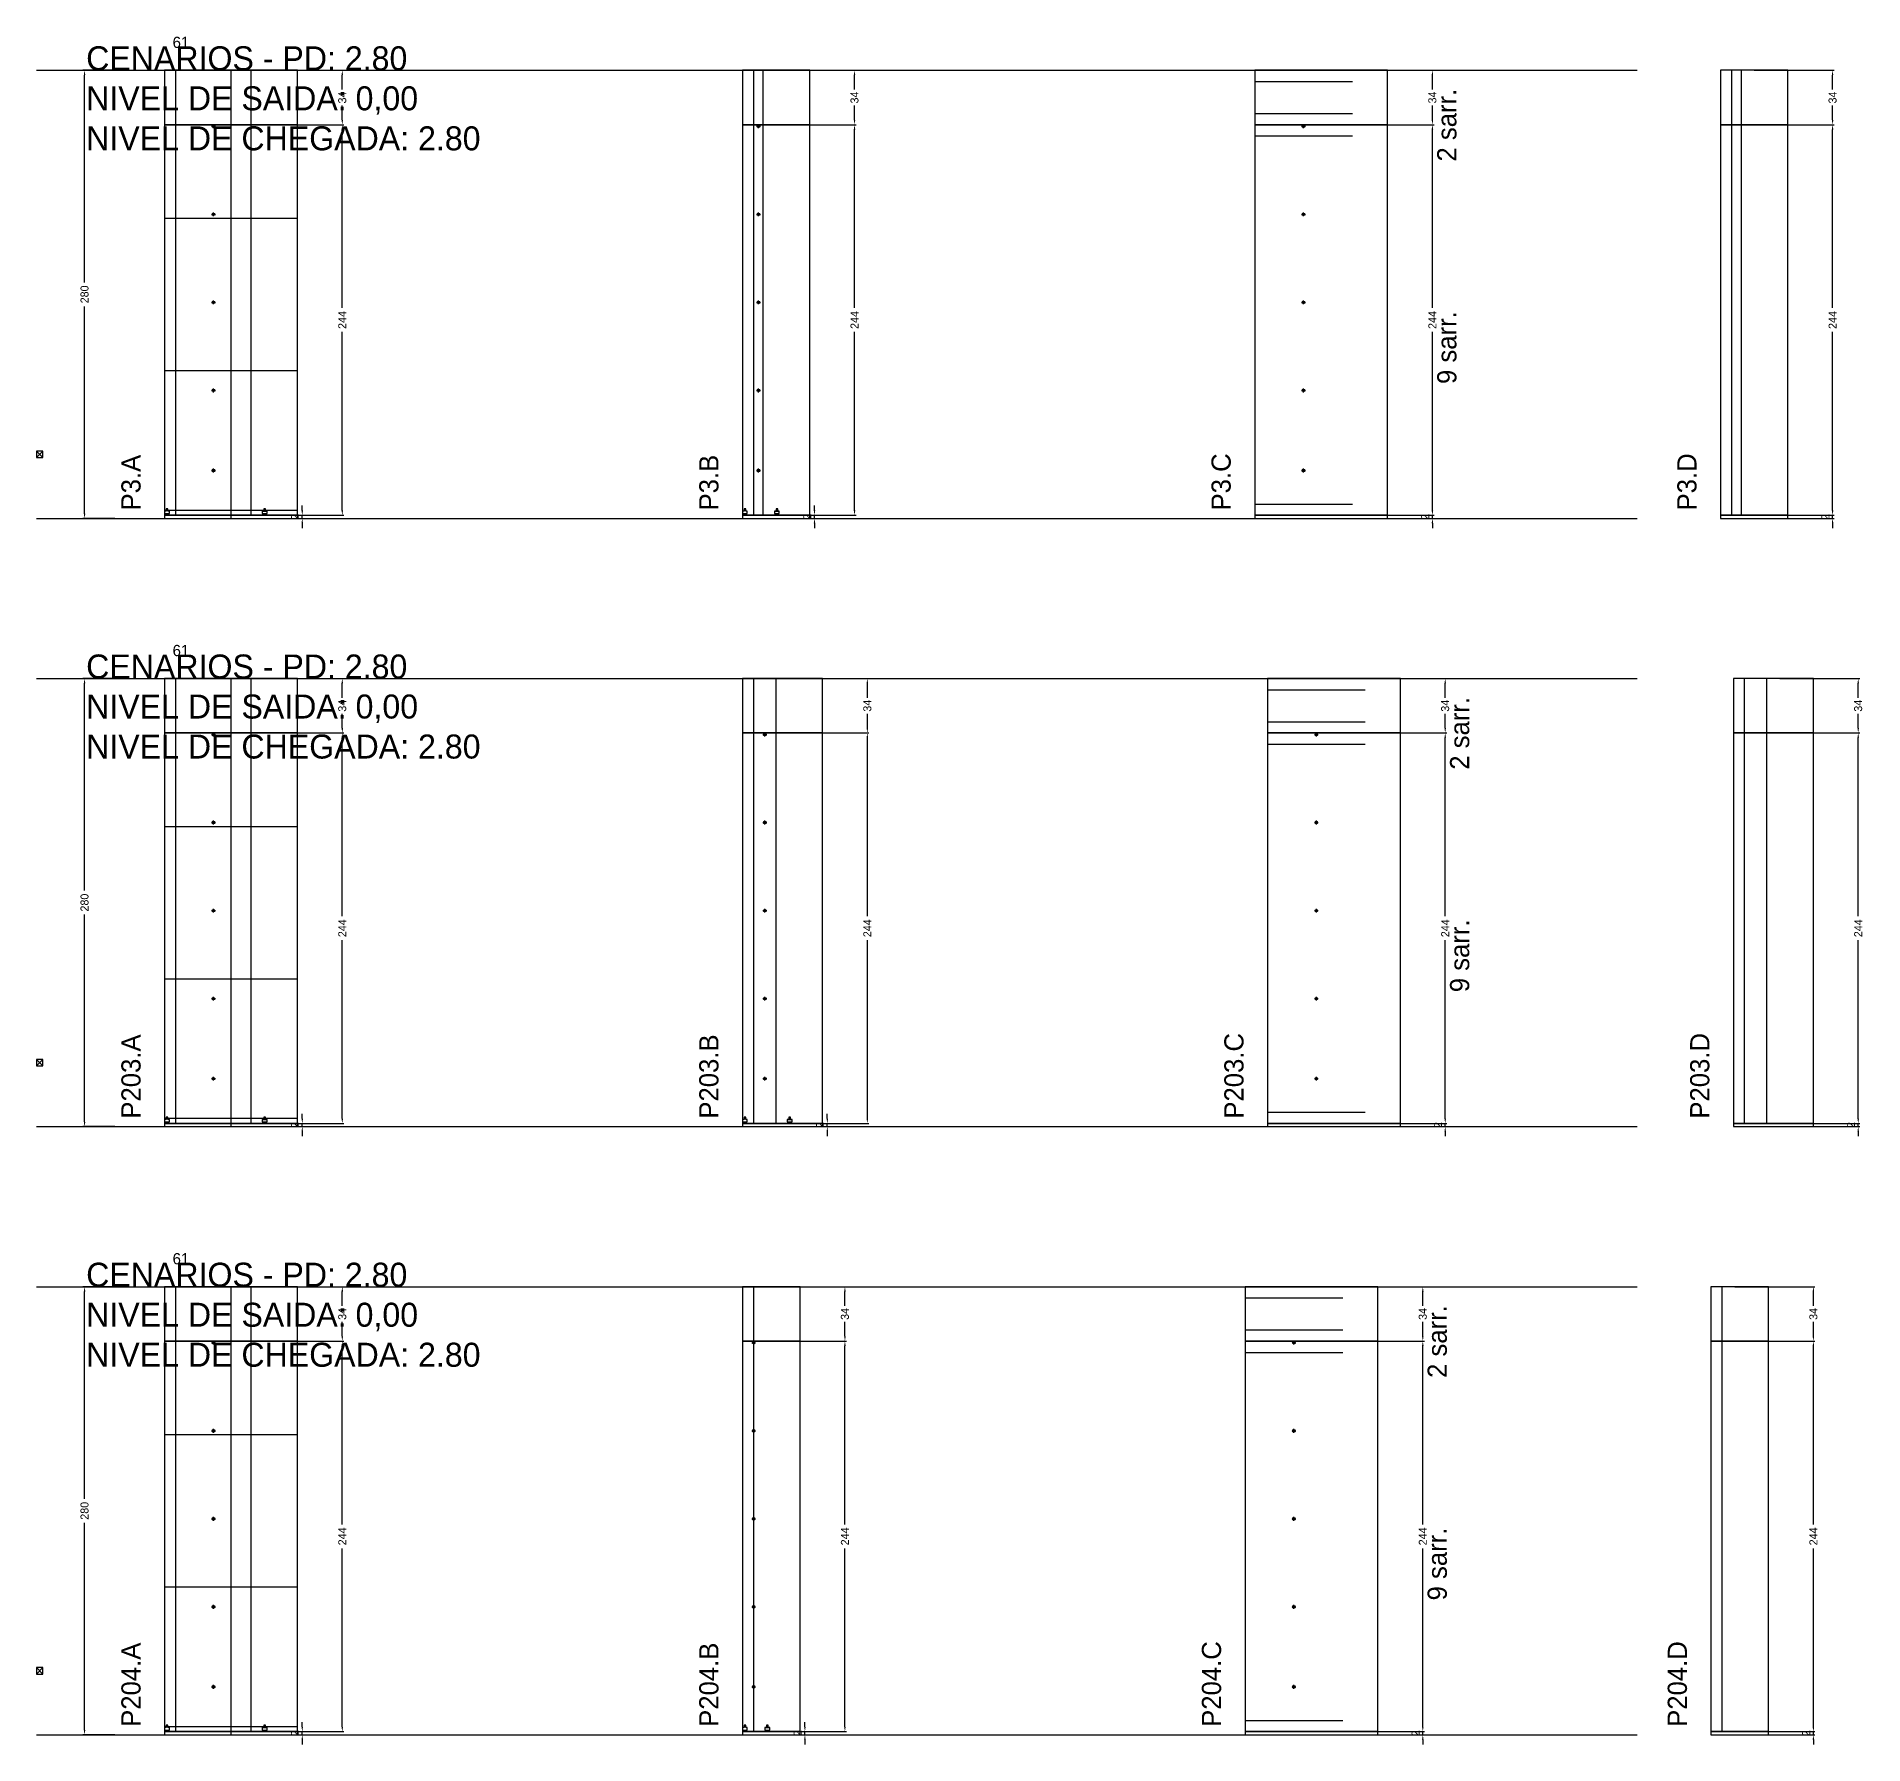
# Model space of a CAD drawing. Header units: centimetres. Extents: x -8500 to 4127, y -3806 to 295.
# Drawn here: x -7000 to -5859, y -1906 to -839 of the extents above; entities that cross this region are included whole.
import ezdxf

# ---------------------------------------------------------------- set-up
doc = ezdxf.new("R2010")
doc.units = ezdxf.units.CM
doc.linetypes.add('DASHED', pattern=[2, -2])
for name, color, linetype in [('COTA', 241, 'Continuous'), ('COTAS FURACAO', 16, 'Continuous'), ('Madeira', 30, 'Continuous'), ('NOMENCLATURA', 7, 'Continuous'), ('Nível', 160, 'Continuous'), ('Painéis', 200, 'Continuous'), ('Perfil Metálico', 150, 'Continuous'), ('SARR_2.2x7', 40, 'Continuous'), ('SARRAFO DE PRESSAO', 200, 'Continuous'), ('texto', 7, 'Continuous')]:
    doc.layers.add(name, color=color, linetype=linetype)
doc.dimstyles.new('PAINEL-NOVA', dxfattribs={"dimtxt": 5, "dimasz": 3, "dimexe": 1, "dimexo": 1, "dimgap": 1, "dimtad": 1, "dimcen": 2.5, "dimazin": 3, "dimtfac": 1, "dimtmove": 0, "dimatfit": 3})

# ---------------------------------------------------------------- blocks, each defined once
blk = doc.blocks.new('_CLOSEDFILLED')
at = {"color": 0, "linetype": 'BYBLOCK'}
blk.add_solid([(-1, 0.16), (0, 0), (-1, -0.16)], dxfattribs=at)
blk = doc.blocks.new('*D53')
for p, q in [((-6951, -860), (-6971, -860)), ((-6970, -992.5), (-6970, -863)), ((-6970, -1137), (-6970, -1007.5)), ((-6951, -1140), (-6971, -1140))]:
    blk.add_line(p, q)
at = {"layer": 'Defpoints'}
for p in [(-6950, -860), (-6970, -1140), (-6950, -1140)]:
    blk.add_point(p, dxfattribs=at)
at = {"layer": 'COTA', "xscale": 3, "yscale": 3}
for p, rotation in [((-6970, -860), 90), ((-6970, -1140), 270)]:
    blk.add_blockref('_CLOSEDFILLED', p, dxfattribs=dict(at, rotation=rotation))
at = {"layer": 'COTA', "insert": (-6970, -1000), "char_height": 5, "attachment_point": 5, "rotation": 90}
blk.add_mtext('280', dxfattribs=at)
blk = doc.blocks.new('MULDURA')
at = {"layer": 'Paineis'}
for p, q in [((0, 0), (4, 4)), ((4, 0), (0, 4))]:
    blk.add_line(p, q, dxfattribs=at)
blk.add_lwpolyline([(0, 0), (4, 0), (4, 4), (0, 4)], close=True, dxfattribs=at)
blk = doc.blocks.new('*D55')
for p, q in [((-6858, -894), (-6808, -894)), ((-6809, -1008.5), (-6809, -897)), ((-6809, -1135), (-6809, -1023.5)), ((-6858, -1138), (-6808, -1138))]:
    blk.add_line(p, q)
at = {"layer": 'Defpoints'}
for p in [(-6859, -894), (-6859, -1138), (-6809, -1138)]:
    blk.add_point(p, dxfattribs=at)
at = {"layer": 'COTA', "xscale": 3, "yscale": 3}
for p, rotation in [((-6809, -894), 90), ((-6809, -1138), 270)]:
    blk.add_blockref('_CLOSEDFILLED', p, dxfattribs=dict(at, rotation=rotation))
at = {"layer": 'COTA', "insert": (-6809, -1016), "char_height": 5, "attachment_point": 5, "rotation": 90}
blk.add_mtext('244', dxfattribs=at)
blk = doc.blocks.new('*D56')
for p, q in [((-6858, -860), (-6808, -860)), ((-6809, -872), (-6809, -863)), ((-6809, -891), (-6809, -882)), ((-6858, -894), (-6808, -894))]:
    blk.add_line(p, q)
at = {"layer": 'Defpoints'}
for p in [(-6859, -860), (-6859, -894), (-6809, -894)]:
    blk.add_point(p, dxfattribs=at)
at = {"layer": 'COTA', "xscale": 3, "yscale": 3}
for p, rotation in [((-6809, -860), 90), ((-6809, -894), 270)]:
    blk.add_blockref('_CLOSEDFILLED', p, dxfattribs=dict(at, rotation=rotation))
at = {"layer": 'COTA', "insert": (-6809, -877), "char_height": 5, "attachment_point": 5, "rotation": 90}
blk.add_mtext('34', dxfattribs=at)
blk = doc.blocks.new('SLIPTEE')
at = {"layer": 'Paineis'}
blk.add_lwpolyline([(0, 0), (3, 0), (3, 1.5), (2, 1.5), (2, 3), (1, 3), (1, 1.5), (0, 1.5)], close=True, dxfattribs=at)
blk = doc.blocks.new('SLIPTDD')
at = {"layer": 'Paineis'}
blk.add_line((0, 1.5), (3, 1.5), dxfattribs=at)
blk.add_lwpolyline([(0, 0), (3, 0), (3, 1.5), (2, 1.5), (2, 3), (1, 3), (1, 1.5), (0, 1.5)], close=True, dxfattribs=at)
blk = doc.blocks.new('furacao')
at = {"layer": 'COTAS FURACAO'}
for p, q in [((-1.2, 0), (1.2, 0)), ((0, -1.2), (0, 1.2))]:
    blk.add_line(p, q, dxfattribs=at)
blk.add_circle((0, 0), 0.8, dxfattribs=at)
blk = doc.blocks.new('*D58')
for p, q in [((-6538, -894), (-6488, -894)), ((-6489, -1008.5), (-6489, -897)), ((-6489, -1135), (-6489, -1023.5)), ((-6538, -1138), (-6488, -1138))]:
    blk.add_line(p, q)
at = {"layer": 'Defpoints'}
for p in [(-6539, -894), (-6539, -1138), (-6489, -1138)]:
    blk.add_point(p, dxfattribs=at)
at = {"layer": 'COTA', "xscale": 3, "yscale": 3}
for p, rotation in [((-6489, -894), 90), ((-6489, -1138), 270)]:
    blk.add_blockref('_CLOSEDFILLED', p, dxfattribs=dict(at, rotation=rotation))
at = {"layer": 'COTA', "insert": (-6489, -1016), "char_height": 5, "attachment_point": 5, "rotation": 90}
blk.add_mtext('244', dxfattribs=at)
blk = doc.blocks.new('*D59')
for p, q in [((-6538, -860), (-6488, -860)), ((-6489, -872), (-6489, -863)), ((-6489, -891), (-6489, -882)), ((-6538, -894), (-6488, -894))]:
    blk.add_line(p, q)
at = {"layer": 'Defpoints'}
for p in [(-6539, -860), (-6539, -894), (-6489, -894)]:
    blk.add_point(p, dxfattribs=at)
at = {"layer": 'COTA', "xscale": 3, "yscale": 3}
for p, rotation in [((-6489, -860), 90), ((-6489, -894), 270)]:
    blk.add_blockref('_CLOSEDFILLED', p, dxfattribs=dict(at, rotation=rotation))
at = {"layer": 'COTA', "insert": (-6489, -877), "char_height": 5, "attachment_point": 5, "rotation": 90}
blk.add_mtext('34', dxfattribs=at)
blk = doc.blocks.new('*D61')
for p, q in [((-6177, -894), (-6127, -894)), ((-6128, -1008.5), (-6128, -897)), ((-6128, -1135), (-6128, -1023.5)), ((-6177, -1138), (-6127, -1138))]:
    blk.add_line(p, q)
at = {"layer": 'Defpoints'}
for p in [(-6178, -894), (-6178, -1138), (-6128, -1138)]:
    blk.add_point(p, dxfattribs=at)
at = {"layer": 'COTA', "xscale": 3, "yscale": 3}
for p, rotation in [((-6128, -894), 90), ((-6128, -1138), 270)]:
    blk.add_blockref('_CLOSEDFILLED', p, dxfattribs=dict(at, rotation=rotation))
at = {"layer": 'COTA', "insert": (-6128, -1016), "char_height": 5, "attachment_point": 5, "rotation": 90}
blk.add_mtext('244', dxfattribs=at)
blk = doc.blocks.new('*D62')
for p, q in [((-6177, -860), (-6127, -860)), ((-6128, -872), (-6128, -863)), ((-6128, -891), (-6128, -882)), ((-6177, -894), (-6127, -894))]:
    blk.add_line(p, q)
at = {"layer": 'Defpoints'}
for p in [(-6178, -860), (-6178, -894), (-6128, -894)]:
    blk.add_point(p, dxfattribs=at)
at = {"layer": 'COTA', "xscale": 3, "yscale": 3}
for p, rotation in [((-6128, -860), 90), ((-6128, -894), 270)]:
    blk.add_blockref('_CLOSEDFILLED', p, dxfattribs=dict(at, rotation=rotation))
at = {"layer": 'COTA', "insert": (-6128, -877), "char_height": 5, "attachment_point": 5, "rotation": 90}
blk.add_mtext('34', dxfattribs=at)
blk = doc.blocks.new('*D64')
for p, q in [((-5927, -894), (-5877, -894)), ((-5878, -1008.5), (-5878, -897)), ((-5878, -1135), (-5878, -1023.5)), ((-5927, -1138), (-5877, -1138))]:
    blk.add_line(p, q)
at = {"layer": 'Defpoints'}
for p in [(-5928, -894), (-5928, -1138), (-5878, -1138)]:
    blk.add_point(p, dxfattribs=at)
at = {"layer": 'COTA', "xscale": 3, "yscale": 3}
for p, rotation in [((-5878, -894), 90), ((-5878, -1138), 270)]:
    blk.add_blockref('_CLOSEDFILLED', p, dxfattribs=dict(at, rotation=rotation))
at = {"layer": 'COTA', "insert": (-5878, -1016), "char_height": 5, "attachment_point": 5, "rotation": 90}
blk.add_mtext('244', dxfattribs=at)
blk = doc.blocks.new('*D65')
for p, q in [((-5927, -860), (-5877, -860)), ((-5878, -872), (-5878, -863)), ((-5878, -891), (-5878, -882)), ((-5927, -894), (-5877, -894))]:
    blk.add_line(p, q)
at = {"layer": 'Defpoints'}
for p in [(-5928, -860), (-5928, -894), (-5878, -894)]:
    blk.add_point(p, dxfattribs=at)
at = {"layer": 'COTA', "xscale": 3, "yscale": 3}
for p, rotation in [((-5878, -860), 90), ((-5878, -894), 270)]:
    blk.add_blockref('_CLOSEDFILLED', p, dxfattribs=dict(at, rotation=rotation))
at = {"layer": 'COTA', "insert": (-5878, -877), "char_height": 5, "attachment_point": 5, "rotation": 90}
blk.add_mtext('34', dxfattribs=at)
blk = doc.blocks.new('*D79')
for p, q in [((-6951, -1240), (-6971, -1240)), ((-6970, -1372.5), (-6970, -1243)), ((-6970, -1517), (-6970, -1387.5)), ((-6951, -1520), (-6971, -1520))]:
    blk.add_line(p, q)
at = {"layer": 'Defpoints'}
for p in [(-6950, -1240), (-6970, -1520), (-6950, -1520)]:
    blk.add_point(p, dxfattribs=at)
at = {"layer": 'COTA', "xscale": 3, "yscale": 3}
for p, rotation in [((-6970, -1240), 90), ((-6970, -1520), 270)]:
    blk.add_blockref('_CLOSEDFILLED', p, dxfattribs=dict(at, rotation=rotation))
at = {"layer": 'COTA', "insert": (-6970, -1380), "char_height": 5, "attachment_point": 5, "rotation": 90}
blk.add_mtext('280', dxfattribs=at)
blk = doc.blocks.new('*D81')
for p, q in [((-6858, -1274), (-6808, -1274)), ((-6809, -1388.5), (-6809, -1277)), ((-6809, -1515), (-6809, -1403.5)), ((-6858, -1518), (-6808, -1518))]:
    blk.add_line(p, q)
at = {"layer": 'Defpoints'}
for p in [(-6859, -1274), (-6859, -1518), (-6809, -1518)]:
    blk.add_point(p, dxfattribs=at)
at = {"layer": 'COTA', "xscale": 3, "yscale": 3}
for p, rotation in [((-6809, -1274), 90), ((-6809, -1518), 270)]:
    blk.add_blockref('_CLOSEDFILLED', p, dxfattribs=dict(at, rotation=rotation))
at = {"layer": 'COTA', "insert": (-6809, -1396), "char_height": 5, "attachment_point": 5, "rotation": 90}
blk.add_mtext('244', dxfattribs=at)
blk = doc.blocks.new('*D82')
for p, q in [((-6858, -1240), (-6808, -1240)), ((-6809, -1252), (-6809, -1243)), ((-6809, -1271), (-6809, -1262)), ((-6858, -1274), (-6808, -1274))]:
    blk.add_line(p, q)
at = {"layer": 'Defpoints'}
for p in [(-6859, -1240), (-6859, -1274), (-6809, -1274)]:
    blk.add_point(p, dxfattribs=at)
at = {"layer": 'COTA', "xscale": 3, "yscale": 3}
for p, rotation in [((-6809, -1240), 90), ((-6809, -1274), 270)]:
    blk.add_blockref('_CLOSEDFILLED', p, dxfattribs=dict(at, rotation=rotation))
at = {"layer": 'COTA', "insert": (-6809, -1257), "char_height": 5, "attachment_point": 5, "rotation": 90}
blk.add_mtext('34', dxfattribs=at)
blk = doc.blocks.new('*D84')
for p, q in [((-6530, -1274), (-6480, -1274)), ((-6481, -1388.5), (-6481, -1277)), ((-6481, -1515), (-6481, -1403.5)), ((-6530, -1518), (-6480, -1518))]:
    blk.add_line(p, q)
at = {"layer": 'Defpoints'}
for p in [(-6531, -1274), (-6531, -1518), (-6481, -1518)]:
    blk.add_point(p, dxfattribs=at)
at = {"layer": 'COTA', "xscale": 3, "yscale": 3}
for p, rotation in [((-6481, -1274), 90), ((-6481, -1518), 270)]:
    blk.add_blockref('_CLOSEDFILLED', p, dxfattribs=dict(at, rotation=rotation))
at = {"layer": 'COTA', "insert": (-6481, -1396), "char_height": 5, "attachment_point": 5, "rotation": 90}
blk.add_mtext('244', dxfattribs=at)
blk = doc.blocks.new('*D85')
for p, q in [((-6530, -1240), (-6480, -1240)), ((-6481, -1252), (-6481, -1243)), ((-6481, -1271), (-6481, -1262)), ((-6530, -1274), (-6480, -1274))]:
    blk.add_line(p, q)
at = {"layer": 'Defpoints'}
for p in [(-6531, -1240), (-6531, -1274), (-6481, -1274)]:
    blk.add_point(p, dxfattribs=at)
at = {"layer": 'COTA', "xscale": 3, "yscale": 3}
for p, rotation in [((-6481, -1240), 90), ((-6481, -1274), 270)]:
    blk.add_blockref('_CLOSEDFILLED', p, dxfattribs=dict(at, rotation=rotation))
at = {"layer": 'COTA', "insert": (-6481, -1257), "char_height": 5, "attachment_point": 5, "rotation": 90}
blk.add_mtext('34', dxfattribs=at)
blk = doc.blocks.new('*D87')
for p, q in [((-6169, -1274), (-6119, -1274)), ((-6120, -1388.5), (-6120, -1277)), ((-6120, -1515), (-6120, -1403.5)), ((-6169, -1518), (-6119, -1518))]:
    blk.add_line(p, q)
at = {"layer": 'Defpoints'}
for p in [(-6170, -1274), (-6170, -1518), (-6120, -1518)]:
    blk.add_point(p, dxfattribs=at)
at = {"layer": 'COTA', "xscale": 3, "yscale": 3}
for p, rotation in [((-6120, -1274), 90), ((-6120, -1518), 270)]:
    blk.add_blockref('_CLOSEDFILLED', p, dxfattribs=dict(at, rotation=rotation))
at = {"layer": 'COTA', "insert": (-6120, -1396), "char_height": 5, "attachment_point": 5, "rotation": 90}
blk.add_mtext('244', dxfattribs=at)
blk = doc.blocks.new('*D88')
for p, q in [((-6169, -1240), (-6119, -1240)), ((-6120, -1252), (-6120, -1243)), ((-6120, -1271), (-6120, -1262)), ((-6169, -1274), (-6119, -1274))]:
    blk.add_line(p, q)
at = {"layer": 'Defpoints'}
for p in [(-6170, -1240), (-6170, -1274), (-6120, -1274)]:
    blk.add_point(p, dxfattribs=at)
at = {"layer": 'COTA', "xscale": 3, "yscale": 3}
for p, rotation in [((-6120, -1240), 90), ((-6120, -1274), 270)]:
    blk.add_blockref('_CLOSEDFILLED', p, dxfattribs=dict(at, rotation=rotation))
at = {"layer": 'COTA', "insert": (-6120, -1257), "char_height": 5, "attachment_point": 5, "rotation": 90}
blk.add_mtext('34', dxfattribs=at)
blk = doc.blocks.new('*D90')
for p, q in [((-5911, -1274), (-5861, -1274)), ((-5862, -1388.5), (-5862, -1277)), ((-5862, -1515), (-5862, -1403.5)), ((-5911, -1518), (-5861, -1518))]:
    blk.add_line(p, q)
at = {"layer": 'Defpoints'}
for p in [(-5912, -1274), (-5912, -1518), (-5862, -1518)]:
    blk.add_point(p, dxfattribs=at)
at = {"layer": 'COTA', "xscale": 3, "yscale": 3}
for p, rotation in [((-5862, -1274), 90), ((-5862, -1518), 270)]:
    blk.add_blockref('_CLOSEDFILLED', p, dxfattribs=dict(at, rotation=rotation))
at = {"layer": 'COTA', "insert": (-5862, -1396), "char_height": 5, "attachment_point": 5, "rotation": 90}
blk.add_mtext('244', dxfattribs=at)
blk = doc.blocks.new('*D91')
for p, q in [((-5911, -1240), (-5861, -1240)), ((-5862, -1252), (-5862, -1243)), ((-5862, -1271), (-5862, -1262)), ((-5911, -1274), (-5861, -1274))]:
    blk.add_line(p, q)
at = {"layer": 'Defpoints'}
for p in [(-5912, -1240), (-5912, -1274), (-5862, -1274)]:
    blk.add_point(p, dxfattribs=at)
at = {"layer": 'COTA', "xscale": 3, "yscale": 3}
for p, rotation in [((-5862, -1240), 90), ((-5862, -1274), 270)]:
    blk.add_blockref('_CLOSEDFILLED', p, dxfattribs=dict(at, rotation=rotation))
at = {"layer": 'COTA', "insert": (-5862, -1257), "char_height": 5, "attachment_point": 5, "rotation": 90}
blk.add_mtext('34', dxfattribs=at)
blk = doc.blocks.new('*D105')
for p, q in [((-6951, -1620), (-6971, -1620)), ((-6970, -1752.5), (-6970, -1623)), ((-6970, -1897), (-6970, -1767.5)), ((-6951, -1900), (-6971, -1900))]:
    blk.add_line(p, q)
at = {"layer": 'Defpoints'}
for p in [(-6950, -1620), (-6970, -1900), (-6950, -1900)]:
    blk.add_point(p, dxfattribs=at)
at = {"layer": 'COTA', "xscale": 3, "yscale": 3}
for p, rotation in [((-6970, -1620), 90), ((-6970, -1900), 270)]:
    blk.add_blockref('_CLOSEDFILLED', p, dxfattribs=dict(at, rotation=rotation))
at = {"layer": 'COTA', "insert": (-6970, -1760), "char_height": 5, "attachment_point": 5, "rotation": 90}
blk.add_mtext('280', dxfattribs=at)
blk = doc.blocks.new('*D107')
for p, q in [((-6858, -1654), (-6808, -1654)), ((-6809, -1768.5), (-6809, -1657)), ((-6809, -1895), (-6809, -1783.5)), ((-6858, -1898), (-6808, -1898))]:
    blk.add_line(p, q)
at = {"layer": 'Defpoints'}
for p in [(-6859, -1654), (-6859, -1898), (-6809, -1898)]:
    blk.add_point(p, dxfattribs=at)
at = {"layer": 'COTA', "xscale": 3, "yscale": 3}
for p, rotation in [((-6809, -1654), 90), ((-6809, -1898), 270)]:
    blk.add_blockref('_CLOSEDFILLED', p, dxfattribs=dict(at, rotation=rotation))
at = {"layer": 'COTA', "insert": (-6809, -1776), "char_height": 5, "attachment_point": 5, "rotation": 90}
blk.add_mtext('244', dxfattribs=at)
blk = doc.blocks.new('*D108')
for p, q in [((-6858, -1620), (-6808, -1620)), ((-6809, -1632), (-6809, -1623)), ((-6809, -1651), (-6809, -1642)), ((-6858, -1654), (-6808, -1654))]:
    blk.add_line(p, q)
at = {"layer": 'Defpoints'}
for p in [(-6859, -1620), (-6859, -1654), (-6809, -1654)]:
    blk.add_point(p, dxfattribs=at)
at = {"layer": 'COTA', "xscale": 3, "yscale": 3}
for p, rotation in [((-6809, -1620), 90), ((-6809, -1654), 270)]:
    blk.add_blockref('_CLOSEDFILLED', p, dxfattribs=dict(at, rotation=rotation))
at = {"layer": 'COTA', "insert": (-6809, -1637), "char_height": 5, "attachment_point": 5, "rotation": 90}
blk.add_mtext('34', dxfattribs=at)
blk = doc.blocks.new('*D110')
for p, q in [((-6544, -1654), (-6494, -1654)), ((-6495, -1768.5), (-6495, -1657)), ((-6495, -1895), (-6495, -1783.5)), ((-6544, -1898), (-6494, -1898))]:
    blk.add_line(p, q)
at = {"layer": 'Defpoints'}
for p in [(-6545, -1654), (-6545, -1898), (-6495, -1898)]:
    blk.add_point(p, dxfattribs=at)
at = {"layer": 'COTA', "xscale": 3, "yscale": 3}
for p, rotation in [((-6495, -1654), 90), ((-6495, -1898), 270)]:
    blk.add_blockref('_CLOSEDFILLED', p, dxfattribs=dict(at, rotation=rotation))
at = {"layer": 'COTA', "insert": (-6495, -1776), "char_height": 5, "attachment_point": 5, "rotation": 90}
blk.add_mtext('244', dxfattribs=at)
blk = doc.blocks.new('*D111')
for p, q in [((-6544, -1620), (-6494, -1620)), ((-6495, -1632), (-6495, -1623)), ((-6495, -1651), (-6495, -1642)), ((-6544, -1654), (-6494, -1654))]:
    blk.add_line(p, q)
at = {"layer": 'Defpoints'}
for p in [(-6545, -1620), (-6545, -1654), (-6495, -1654)]:
    blk.add_point(p, dxfattribs=at)
at = {"layer": 'COTA', "xscale": 3, "yscale": 3}
for p, rotation in [((-6495, -1620), 90), ((-6495, -1654), 270)]:
    blk.add_blockref('_CLOSEDFILLED', p, dxfattribs=dict(at, rotation=rotation))
at = {"layer": 'COTA', "insert": (-6495, -1637), "char_height": 5, "attachment_point": 5, "rotation": 90}
blk.add_mtext('34', dxfattribs=at)
blk = doc.blocks.new('*D113')
for p, q in [((-6183, -1654), (-6133, -1654)), ((-6134, -1768.5), (-6134, -1657)), ((-6134, -1895), (-6134, -1783.5)), ((-6183, -1898), (-6133, -1898))]:
    blk.add_line(p, q)
at = {"layer": 'Defpoints'}
for p in [(-6184, -1654), (-6184, -1898), (-6134, -1898)]:
    blk.add_point(p, dxfattribs=at)
at = {"layer": 'COTA', "xscale": 3, "yscale": 3}
for p, rotation in [((-6134, -1654), 90), ((-6134, -1898), 270)]:
    blk.add_blockref('_CLOSEDFILLED', p, dxfattribs=dict(at, rotation=rotation))
at = {"layer": 'COTA', "insert": (-6134, -1776), "char_height": 5, "attachment_point": 5, "rotation": 90}
blk.add_mtext('244', dxfattribs=at)
blk = doc.blocks.new('*D114')
for p, q in [((-6183, -1620), (-6133, -1620)), ((-6134, -1632), (-6134, -1623)), ((-6134, -1651), (-6134, -1642)), ((-6183, -1654), (-6133, -1654))]:
    blk.add_line(p, q)
at = {"layer": 'Defpoints'}
for p in [(-6184, -1620), (-6184, -1654), (-6134, -1654)]:
    blk.add_point(p, dxfattribs=at)
at = {"layer": 'COTA', "xscale": 3, "yscale": 3}
for p, rotation in [((-6134, -1620), 90), ((-6134, -1654), 270)]:
    blk.add_blockref('_CLOSEDFILLED', p, dxfattribs=dict(at, rotation=rotation))
at = {"layer": 'COTA', "insert": (-6134, -1637), "char_height": 5, "attachment_point": 5, "rotation": 90}
blk.add_mtext('34', dxfattribs=at)
blk = doc.blocks.new('*D116')
for p, q in [((-5939, -1654), (-5889, -1654)), ((-5890, -1768.5), (-5890, -1657)), ((-5890, -1895), (-5890, -1783.5)), ((-5939, -1898), (-5889, -1898))]:
    blk.add_line(p, q)
at = {"layer": 'Defpoints'}
for p in [(-5940, -1654), (-5940, -1898), (-5890, -1898)]:
    blk.add_point(p, dxfattribs=at)
at = {"layer": 'COTA', "xscale": 3, "yscale": 3}
for p, rotation in [((-5890, -1654), 90), ((-5890, -1898), 270)]:
    blk.add_blockref('_CLOSEDFILLED', p, dxfattribs=dict(at, rotation=rotation))
at = {"layer": 'COTA', "insert": (-5890, -1776), "char_height": 5, "attachment_point": 5, "rotation": 90}
blk.add_mtext('244', dxfattribs=at)
blk = doc.blocks.new('*D117')
for p, q in [((-5939, -1620), (-5889, -1620)), ((-5890, -1632), (-5890, -1623)), ((-5890, -1651), (-5890, -1642)), ((-5939, -1654), (-5889, -1654))]:
    blk.add_line(p, q)
at = {"layer": 'Defpoints'}
for p in [(-5940, -1620), (-5940, -1654), (-5890, -1654)]:
    blk.add_point(p, dxfattribs=at)
at = {"layer": 'COTA', "xscale": 3, "yscale": 3}
for p, rotation in [((-5890, -1620), 90), ((-5890, -1654), 270)]:
    blk.add_blockref('_CLOSEDFILLED', p, dxfattribs=dict(at, rotation=rotation))
at = {"layer": 'COTA', "insert": (-5890, -1637), "char_height": 5, "attachment_point": 5, "rotation": 90}
blk.add_mtext('34', dxfattribs=at)

msp = doc.modelspace()

# ---------------------------------------------------------------- linework, layer by layer
at = {"layer": 'Madeira'}
for points in [[(-6920, -952.4), (-6837, -952.4)], [(-6920, -1047.6), (-6837, -1047.6)], [(-6920, -1332.4), (-6837, -1332.4)], [(-6920, -1427.6), (-6837, -1427.6)], [(-6920, -1712.4), (-6837, -1712.4)], [(-6920, -1807.6), (-6837, -1807.6)]]:
    msp.add_lwpolyline(points, dxfattribs=at)
at = {"layer": 'Nível', "linetype": 'DASHED'}
for points in [[(-7000, -860), (-6000, -860)], [(-7000, -1140), (-6000, -1140)], [(-7000, -1240), (-6000, -1240)], [(-7000, -1520), (-6000, -1520)], [(-7000, -1620), (-6000, -1620)], [(-7000, -1900), (-6000, -1900)]]:
    msp.add_lwpolyline(points, dxfattribs=at)
at = {"layer": 'Painéis'}
for points in [[(-6920, -894), (-6837, -894), (-6837, -860), (-6920, -860)], [(-6920, -1140), (-6837, -1140), (-6837, -860), (-6920, -860)], [(-6559, -894), (-6517, -894), (-6517, -860), (-6559, -860)], [(-6239, -894), (-6156, -894), (-6156, -860), (-6239, -860)], [(-5948, -894), (-5906, -894), (-5906, -860), (-5948, -860)], [(-6920, -1138), (-6837, -1138), (-6837, -894), (-6920, -894)], [(-6559, -1138), (-6517, -1138), (-6517, -894), (-6559, -894)], [(-6239, -1138), (-6156, -1138), (-6156, -894), (-6239, -894)], [(-5948, -1138), (-5906, -1138), (-5906, -894), (-5948, -894)], [(-6920, -1140), (-6837, -1140), (-6837, -1138), (-6920, -1138)], [(-6559, -1140), (-6517, -1140), (-6517, -1138), (-6559, -1138)], [(-6239, -1140), (-6156, -1140), (-6156, -1138), (-6239, -1138)], [(-5948, -1140), (-5906, -1140), (-5906, -1138), (-5948, -1138)], [(-6920, -1274), (-6837, -1274), (-6837, -1240), (-6920, -1240)], [(-6920, -1520), (-6837, -1520), (-6837, -1240), (-6920, -1240)], [(-6559, -1274), (-6509, -1274), (-6509, -1240), (-6559, -1240)], [(-6231, -1274), (-6148, -1274), (-6148, -1240), (-6231, -1240)], [(-5940, -1274), (-5890, -1274), (-5890, -1240), (-5940, -1240)], [(-6920, -1518), (-6837, -1518), (-6837, -1274), (-6920, -1274)], [(-6559, -1518), (-6509, -1518), (-6509, -1274), (-6559, -1274)], [(-6231, -1518), (-6148, -1518), (-6148, -1274), (-6231, -1274)], [(-5940, -1518), (-5890, -1518), (-5890, -1274), (-5940, -1274)], [(-6920, -1520), (-6837, -1520), (-6837, -1518), (-6920, -1518)], [(-6559, -1520), (-6509, -1520), (-6509, -1518), (-6559, -1518)], [(-6231, -1520), (-6148, -1520), (-6148, -1518), (-6231, -1518)], [(-5940, -1520), (-5890, -1520), (-5890, -1518), (-5940, -1518)], [(-6920, -1654), (-6837, -1654), (-6837, -1620), (-6920, -1620)], [(-6920, -1900), (-6837, -1900), (-6837, -1620), (-6920, -1620)], [(-6559, -1654), (-6523, -1654), (-6523, -1620), (-6559, -1620)], [(-6245, -1654), (-6162, -1654), (-6162, -1620), (-6245, -1620)], [(-5954, -1654), (-5918, -1654), (-5918, -1620), (-5954, -1620)], [(-6920, -1898), (-6837, -1898), (-6837, -1654), (-6920, -1654)], [(-6559, -1898), (-6523, -1898), (-6523, -1654), (-6559, -1654)], [(-6245, -1898), (-6162, -1898), (-6162, -1654), (-6245, -1654)], [(-5954, -1898), (-5918, -1898), (-5918, -1654), (-5954, -1654)], [(-6920, -1900), (-6837, -1900), (-6837, -1898), (-6920, -1898)], [(-6559, -1900), (-6523, -1900), (-6523, -1898), (-6559, -1898)], [(-6245, -1900), (-6162, -1900), (-6162, -1898), (-6245, -1898)], [(-5954, -1900), (-5918, -1900), (-5918, -1898), (-5954, -1898)]]:
    msp.add_lwpolyline(points, close=True, dxfattribs=at)
at = {"layer": 'Perfil Metálico'}
for p, q in [((-6878.5, -1140), (-6878.5, -860)), ((-6878.5, -1520), (-6878.5, -1240)), ((-6878.5, -1900), (-6878.5, -1620))]:
    msp.add_line(p, q, dxfattribs=at)
at = {"layer": 'SARR_2.2x7'}
for points in [[(-6913, -894), (-6913, -860)], [(-6866, -894), (-6866, -860)], [(-6552, -894), (-6552, -860)], [(-6546, -894), (-6546, -860)], [(-6239, -867), (-6178, -867)], [(-5941, -894), (-5941, -860)], [(-5935, -894), (-5935, -860)], [(-6239, -887), (-6178, -887)], [(-6239, -901), (-6178, -901)], [(-6239, -1131), (-6178, -1131)], [(-6913, -1274), (-6913, -1240)], [(-6866, -1274), (-6866, -1240)], [(-6552, -1274), (-6552, -1240)], [(-6538, -1274), (-6538, -1240)], [(-5933, -1274), (-5933, -1240)], [(-5919, -1274), (-5919, -1240)], [(-6231, -1247), (-6170, -1247)], [(-6231, -1267), (-6170, -1267)], [(-6231, -1281), (-6170, -1281)], [(-6231, -1511), (-6170, -1511)], [(-6913, -1654), (-6913, -1620)], [(-6866, -1654), (-6866, -1620)], [(-6552, -1654), (-6552, -1620)], [(-6552, -1654), (-6552, -1620)], [(-5947, -1654), (-5947, -1620)], [(-5947, -1654), (-5947, -1620)], [(-6245, -1627), (-6184, -1627)], [(-6245, -1647), (-6184, -1647)], [(-6245, -1661), (-6184, -1661)], [(-6245, -1891), (-6184, -1891)]]:
    msp.add_lwpolyline(points, dxfattribs=at)
at = {"layer": 'SARR_2.2x7', "linetype": 'DASHED'}
for points in [[(-6913, -1138), (-6913, -894)], [(-6866, -1138), (-6866, -894)], [(-6552, -1138), (-6552, -894)], [(-6546, -1138), (-6546, -894)], [(-5941, -1138), (-5941, -894)], [(-5935, -1138), (-5935, -894)], [(-6913, -1518), (-6913, -1274)], [(-6866, -1518), (-6866, -1274)], [(-6552, -1518), (-6552, -1274)], [(-6538, -1518), (-6538, -1274)], [(-5933, -1518), (-5933, -1274)], [(-5919, -1518), (-5919, -1274)], [(-6913, -1898), (-6913, -1654)], [(-6866, -1898), (-6866, -1654)], [(-6552, -1898), (-6552, -1654)], [(-6552, -1898), (-6552, -1654)], [(-5947, -1898), (-5947, -1654)], [(-5947, -1898), (-5947, -1654)]]:
    msp.add_lwpolyline(points, dxfattribs=at)
at = {"layer": 'SARRAFO DE PRESSAO'}
for points in [[(-6920, -1140), (-6837, -1140), (-6837, -1135), (-6920, -1135)], [(-6920, -1520), (-6837, -1520), (-6837, -1515), (-6920, -1515)], [(-6920, -1900), (-6837, -1900), (-6837, -1895), (-6920, -1895)]]:
    msp.add_lwpolyline(points, close=True, dxfattribs=at)

# ---------------------------------------------------------------- block references
at = {"layer": 'COTA'}
for name, p in [('furacao', (-6889.5, -895)), ('furacao', (-6549, -895)), ('furacao', (-6208.5, -895)), ('furacao', (-6889.5, -950)), ('furacao', (-6549, -950)), ('furacao', (-6208.5, -950)), ('furacao', (-6889.5, -1005)), ('furacao', (-6549, -1005)), ('furacao', (-6208.5, -1005)), ('furacao', (-6889.5, -1060)), ('furacao', (-6549, -1060)), ('furacao', (-6208.5, -1060)), ('MULDURA', (-7000, -1102)), ('furacao', (-6889.5, -1110)), ('furacao', (-6549, -1110)), ('furacao', (-6208.5, -1110)), ('SLIPTEE', (-6920, -1137)), ('SLIPTDD', (-6859, -1137)), ('SLIPTEE', (-6559, -1137)), ('SLIPTDD', (-6539, -1137)), ('furacao', (-6889.5, -1275)), ('furacao', (-6545, -1275)), ('furacao', (-6200.5, -1275)), ('furacao', (-6889.5, -1330)), ('furacao', (-6545, -1330)), ('furacao', (-6200.5, -1330)), ('furacao', (-6889.5, -1385)), ('furacao', (-6545, -1385)), ('furacao', (-6200.5, -1385)), ('furacao', (-6889.5, -1440)), ('furacao', (-6545, -1440)), ('furacao', (-6200.5, -1440)), ('MULDURA', (-7000, -1482)), ('furacao', (-6889.5, -1490)), ('furacao', (-6545, -1490)), ('furacao', (-6200.5, -1490)), ('SLIPTEE', (-6920, -1517)), ('SLIPTDD', (-6859, -1517)), ('SLIPTEE', (-6559, -1517)), ('SLIPTDD', (-6531, -1517)), ('furacao', (-6889.5, -1655)), ('furacao', (-6552, -1655)), ('furacao', (-6214.5, -1655)), ('furacao', (-6889.5, -1710)), ('furacao', (-6552, -1710)), ('furacao', (-6214.5, -1710)), ('furacao', (-6889.5, -1765)), ('furacao', (-6552, -1765)), ('furacao', (-6214.5, -1765)), ('furacao', (-6889.5, -1820)), ('furacao', (-6552, -1820)), ('furacao', (-6214.5, -1820)), ('MULDURA', (-7000, -1862)), ('furacao', (-6889.5, -1870)), ('furacao', (-6552, -1870)), ('furacao', (-6214.5, -1870)), ('SLIPTEE', (-6920, -1897)), ('SLIPTDD', (-6859, -1897)), ('SLIPTEE', (-6559, -1897)), ('SLIPTDD', (-6545, -1897))]:
    msp.add_blockref(name, p, dxfattribs=at)

# ---------------------------------------------------------------- texts
at = {"layer": 'NOMENCLATURA'}
for s, p in [('CENARIOS - PD: 2.80', (-6969, -860)), ('NIVEL DE SAIDA: 0,00', (-6969, -885)), ('NIVEL DE CHEGADA: 2.80', (-6969, -910)), ('CENARIOS - PD: 2.80', (-6969, -1240)), ('NIVEL DE SAIDA: 0,00', (-6969, -1265)), ('NIVEL DE CHEGADA: 2.80', (-6969, -1290)), ('CENARIOS - PD: 2.80', (-6969, -1620)), ('NIVEL DE SAIDA: 0,00', (-6969, -1645)), ('NIVEL DE CHEGADA: 2.80', (-6969, -1670))]:
    msp.add_text(s, height=15, dxfattribs=at).set_placement(p)
for s, p in [('2 sarr.', (-6113, -917)), ('9 sarr.', (-6113, -1056)), ('P3.A', (-6935, -1135)), ('P3.B', (-6574, -1135)), ('P3.C', (-6254, -1135)), ('P3.D', (-5963, -1135)), ('2 sarr.', (-6105, -1297)), ('9 sarr.', (-6105, -1436)), ('P203.A', (-6935, -1515)), ('P203.B', (-6574, -1515)), ('P203.C', (-6246, -1515)), ('P203.D', (-5955, -1515)), ('2 sarr.', (-6119, -1677)), ('9 sarr.', (-6119, -1816)), ('P204.A', (-6935, -1895)), ('P204.B', (-6574, -1895)), ('P204.C', (-6260, -1895)), ('P204.D', (-5969, -1895))]:
    msp.add_text(s, height=12, rotation=90, dxfattribs=at).set_placement(p)
at = {"layer": 'texto'}
for p in [(-6915, -846), (-6915, -1226), (-6915, -1606)]:
    msp.add_text('61', height=7, dxfattribs=at).set_placement(p)

# ---------------------------------------------------------------- dimensions: what is measured, and where the dimension line sits
at = {"layer": 'COTA'}
for base, p1, p2, picture, middle in [((-6970, -1140), (-6950, -1140), (-6950, -860), '*D53', (-6970, -1000)), ((-6809, -894), (-6859, -894), (-6859, -860), '*D56', (-6809, -877)), ((-6489, -894), (-6539, -894), (-6539, -860), '*D59', (-6489, -877)), ((-6128, -894), (-6178, -894), (-6178, -860), '*D62', (-6128, -877)), ((-5878, -894), (-5928, -894), (-5928, -860), '*D65', (-5878, -877)), ((-6809, -1138), (-6859, -1138), (-6859, -894), '*D55', (-6809, -1016)), ((-6489, -1138), (-6539, -1138), (-6539, -894), '*D58', (-6489, -1016)), ((-6128, -1138), (-6178, -1138), (-6178, -894), '*D61', (-6128, -1016)), ((-5878, -1138), (-5928, -1138), (-5928, -894), '*D64', (-5878, -1016)), ((-6970, -1520), (-6950, -1520), (-6950, -1240), '*D79', (-6970, -1380)), ((-6809, -1274), (-6859, -1274), (-6859, -1240), '*D82', (-6809, -1257)), ((-6481, -1274), (-6531, -1274), (-6531, -1240), '*D85', (-6481, -1257)), ((-6120, -1274), (-6170, -1274), (-6170, -1240), '*D88', (-6120, -1257)), ((-5862, -1274), (-5912, -1274), (-5912, -1240), '*D91', (-5862, -1257)), ((-6809, -1518), (-6859, -1518), (-6859, -1274), '*D81', (-6809, -1396)), ((-6481, -1518), (-6531, -1518), (-6531, -1274), '*D84', (-6481, -1396)), ((-6120, -1518), (-6170, -1518), (-6170, -1274), '*D87', (-6120, -1396)), ((-5862, -1518), (-5912, -1518), (-5912, -1274), '*D90', (-5862, -1396)), ((-6970, -1900), (-6950, -1900), (-6950, -1620), '*D105', (-6970, -1760)), ((-6809, -1654), (-6859, -1654), (-6859, -1620), '*D108', (-6809, -1637)), ((-6495, -1654), (-6545, -1654), (-6545, -1620), '*D111', (-6495, -1637)), ((-6134, -1654), (-6184, -1654), (-6184, -1620), '*D114', (-6134, -1637)), ((-5890, -1654), (-5940, -1654), (-5940, -1620), '*D117', (-5890, -1637)), ((-6809, -1898), (-6859, -1898), (-6859, -1654), '*D107', (-6809, -1776)), ((-6495, -1898), (-6545, -1898), (-6545, -1654), '*D110', (-6495, -1776)), ((-6134, -1898), (-6184, -1898), (-6184, -1654), '*D113', (-6134, -1776)), ((-5890, -1898), (-5940, -1898), (-5940, -1654), '*D116', (-5890, -1776))]:
    dim = msp.add_linear_dim(base=base, p1=p1, p2=p2, angle=90, dimstyle='PAINEL-NOVA', dxfattribs=at)
    dim.commit()
    dim.dimension.update_dxf_attribs({"geometry": picture, "text_midpoint": middle})
for base, p1, p2 in [((-6834, -1140), (-6859, -1140), (-6859, -1138)), ((-6514, -1140), (-6539, -1140), (-6539, -1138)), ((-6128, -1140), (-6178, -1140), (-6178, -1138)), ((-5878, -1140), (-5928, -1140), (-5928, -1138)), ((-6834, -1520), (-6859, -1520), (-6859, -1518)), ((-6506, -1520), (-6531, -1520), (-6531, -1518)), ((-6120, -1520), (-6170, -1520), (-6170, -1518)), ((-5862, -1520), (-5912, -1520), (-5912, -1518)), ((-6834, -1900), (-6859, -1900), (-6859, -1898)), ((-6520, -1900), (-6545, -1900), (-6545, -1898)), ((-6134, -1900), (-6184, -1900), (-6184, -1898)), ((-5890, -1900), (-5940, -1900), (-5940, -1898))]:
    msp.add_linear_dim(base=base, p1=p1, p2=p2, angle=90, dimstyle='PAINEL-NOVA', dxfattribs=at).render()

doc.saveas('drawing.dxf')
